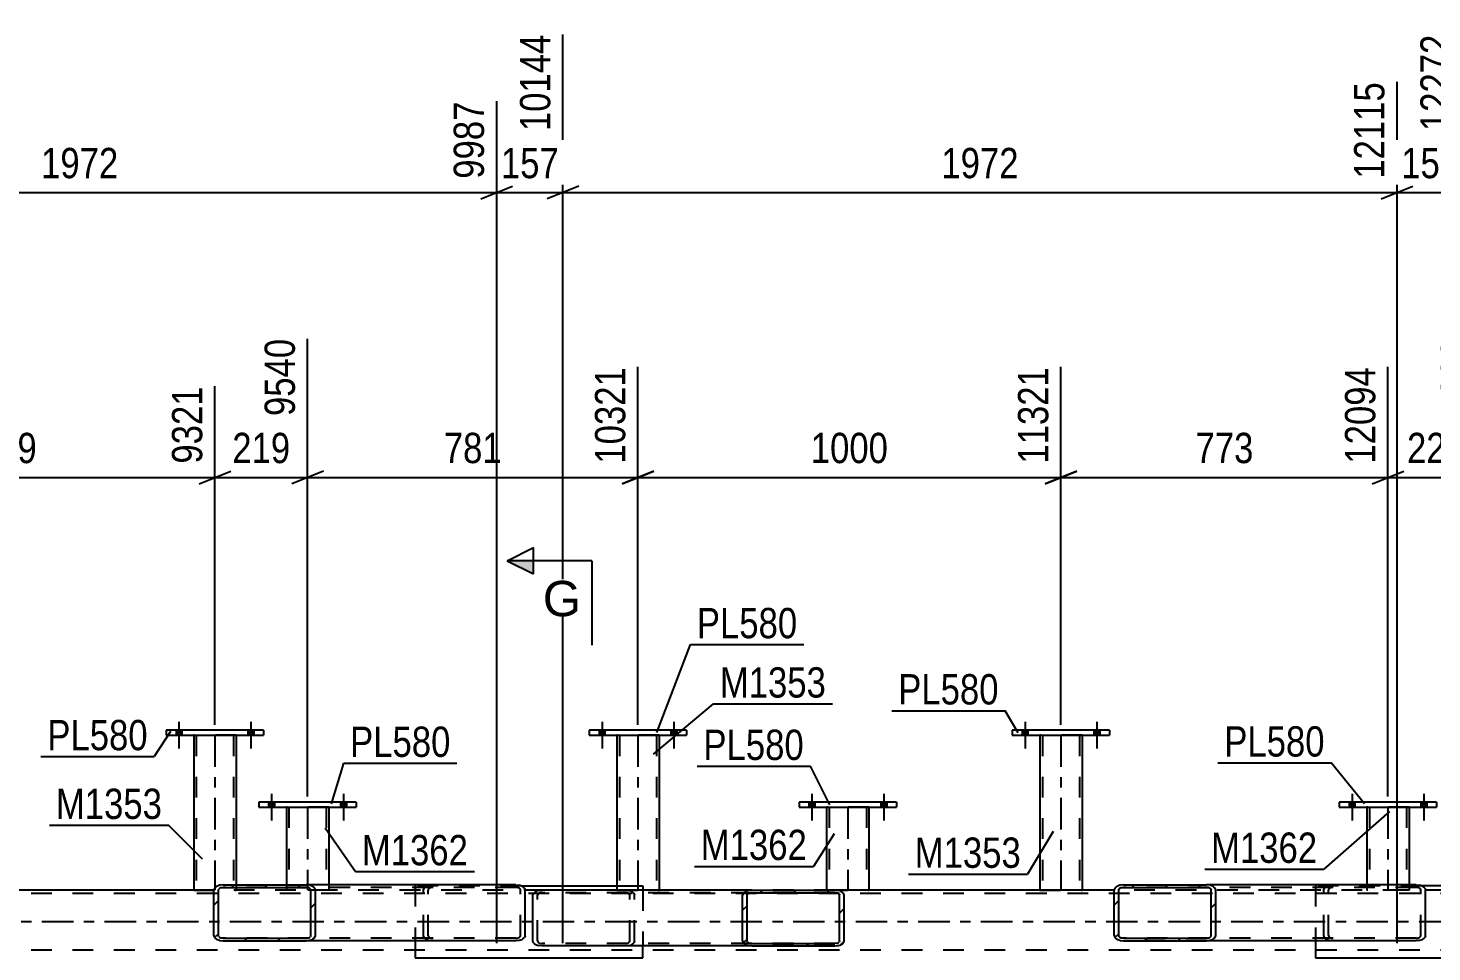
# Model space of a CAD drawing. Header units: millimetres. Extents: x -777 to 412, y -850 to -9.
# Drawn here: x -352.8 to -220.1, y -267 to -179.6 of the extents above; entities that cross this region are included whole.
import ezdxf

# ---------------------------------------------------------------- set-up
doc = ezdxf.new("R2010")
doc.units = ezdxf.units.MM
doc.linetypes.add('DXK_LINE_DOT2', pattern=[3.9198, 1.9599, -1.9599])
doc.linetypes.add('DXK_LINE_DOT3', pattern=[5.9187, 2.979, -0.9799, 0.9799, -0.9799])
doc.styles.add('Arial', font='ARIAL.TTF', dxfattribs={"height": 0.2})
doc.styles.add('Arial Narrow', font='ARIALN.TTF', dxfattribs={"height": 0.2})

# ---------------------------------------------------------------- blocks, each defined once
blk = doc.blocks.new('Part-570390744-11788 - 11758')
at = {"linetype": 'Continuous'}
h = blk.add_hatch(dxfattribs=at)
h.set_pattern_fill('', scale=0.7, style=0, pattern_type=0)
h.set_pattern_definition([(45, (-335.2216, -265.6488), (-1.57154, 1.57154), [])])
h.paths.add_polyline_path([(-335.29, -265.47), (-335.22, -265.65), (-335.03, -265.8), (-334.75, -265.91), (-334.41, -265.95), (-326.55, -265.95), (-326.22, -265.91), (-325.94, -265.8), (-325.75, -265.65), (-325.68, -265.47), (-325.68, -261.15), (-325.75, -260.96), (-325.94, -260.81), (-326.22, -260.7), (-326.55, -260.67), (-334.41, -260.67), (-334.75, -260.7), (-335.03, -260.81), (-335.22, -260.96), (-335.29, -261.15)])
h.paths.add_polyline_path([(-334.82, -261.05), (-334.72, -260.98), (-334.58, -260.92), (-334.41, -260.91), (-326.55, -260.91), (-326.39, -260.92), (-326.24, -260.98), (-326.15, -261.05), (-326.12, -261.15), (-326.12, -265.47), (-326.15, -265.56), (-326.24, -265.63), (-326.39, -265.69), (-326.55, -265.71), (-334.41, -265.71), (-334.58, -265.69), (-334.72, -265.63), (-334.82, -265.56), (-334.85, -265.47), (-334.85, -261.15)])
at = {"color": 2, "linetype": 'Continuous'}
for p, q in [((-335.22, -260.96), (-335.29, -261.15)), ((-335.29, -265.47), (-335.29, -261.15)), ((-334.85, -261.15), (-334.82, -261.05)), ((-334.85, -265.47), (-334.85, -261.15)), ((-334.41, -260.67), (-334.75, -260.7)), ((-334.58, -260.92), (-334.41, -260.91)), ((-334.41, -260.67), (-326.55, -260.67)), ((-334.41, -260.91), (-326.55, -260.91)), ((-306.72, -260.67), (-326.55, -260.67)), ((-326.22, -260.7), (-326.55, -260.67)), ((-326.55, -260.91), (-326.39, -260.92)), ((-326.15, -261.05), (-326.12, -261.15)), ((-326.12, -265.47), (-326.12, -261.15)), ((-325.68, -261.15), (-325.75, -260.96)), ((-325.68, -265.47), (-325.68, -261.15)), ((-306.72, -260.67), (-306.39, -260.7)), ((-305.92, -260.96), (-305.85, -261.15)), ((-305.85, -265.47), (-305.85, -261.15)), ((-335.29, -265.47), (-335.22, -265.65)), ((-334.82, -265.56), (-334.85, -265.47)), ((-326.12, -265.47), (-326.15, -265.56)), ((-325.75, -265.65), (-325.68, -265.47)), ((-305.85, -265.47), (-305.92, -265.65)), ((-334.75, -265.91), (-334.41, -265.95)), ((-334.41, -265.71), (-334.58, -265.69)), ((-334.41, -265.71), (-326.55, -265.71)), ((-334.41, -265.95), (-326.55, -265.95)), ((-326.39, -265.69), (-326.55, -265.71)), ((-326.55, -265.95), (-326.22, -265.91)), ((-306.72, -265.95), (-326.55, -265.95)), ((-306.39, -265.91), (-306.72, -265.95))]:
    blk.add_line(p, q, dxfattribs=at)
at = {"color": 7, "linetype": 'DXK_LINE_DOT2'}
for p, q in [((-334.41, -260.67), (-326.55, -260.67)), ((-306.72, -260.91), (-334.41, -260.91)), ((-315.46, -261.15), (-315.39, -260.96)), ((-315.46, -265.47), (-315.46, -261.15)), ((-314.99, -261.05), (-315.02, -261.15)), ((-315.02, -265.47), (-315.02, -261.15)), ((-314.92, -260.7), (-314.59, -260.67)), ((-314.59, -260.91), (-314.75, -260.92)), ((-306.56, -260.92), (-306.72, -260.91)), ((-306.29, -261.15), (-306.32, -261.05)), ((-306.29, -265.47), (-306.29, -261.15)), ((-315.39, -265.65), (-315.46, -265.47)), ((-315.02, -265.47), (-314.99, -265.56)), ((-306.32, -265.56), (-306.29, -265.47)), ((-306.72, -265.71), (-334.41, -265.71)), ((-334.41, -265.95), (-326.55, -265.95)), ((-314.59, -265.95), (-314.92, -265.91)), ((-314.75, -265.69), (-314.59, -265.71)), ((-306.72, -265.71), (-306.56, -265.69))]:
    blk.add_line(p, q, dxfattribs=at)
at = {"color": 2, "linetype": 'Continuous'}
for centre, radius, start, end in [((-334.61, -261.51), 0.817, 99.5182, 138.0638), ((-334.51, -261.33), 0.409, 99.5182, 138.0638), ((-326.45, -261.33), 0.409, 41.9363, 80.4819), ((-326.35, -261.51), 0.817, 41.9363, 80.4819), ((-306.53, -261.51), 0.817, 41.9363, 80.4819), ((-334.61, -265.1), 0.817, 221.9363, 260.4819), ((-334.51, -265.28), 0.409, 221.9363, 260.4819), ((-326.45, -265.28), 0.409, 279.5182, 318.0638), ((-326.35, -265.1), 0.817, 279.5182, 318.0638), ((-306.53, -265.1), 0.817, 279.5182, 318.0638)]:
    blk.add_arc(centre, radius, start, end, dxfattribs=at)
at = {"color": 7, "linetype": 'DXK_LINE_DOT2'}
for centre, radius, start, end in [((-314.78, -261.51), 0.817, 99.5182, 138.0638), ((-314.69, -261.33), 0.409, 99.5182, 138.0638), ((-306.62, -261.33), 0.409, 41.9363, 80.4819), ((-314.78, -265.1), 0.817, 221.9363, 260.4819), ((-314.69, -265.28), 0.409, 221.9363, 260.4819), ((-306.62, -265.28), 0.409, 279.5182, 318.0638)]:
    blk.add_arc(centre, radius, start, end, dxfattribs=at)
blk = doc.blocks.new('Part-570390744-11790 - 11758')
at = {"linetype": 'Continuous'}
h = blk.add_hatch(dxfattribs=at)
h.set_pattern_fill('', scale=0.7, style=0, pattern_type=0)
h.set_pattern_definition([(45, (-250.0874, -265.6487), (-1.57154, 1.57154), [])])
h.paths.add_polyline_path([(-250.15, -265.46), (-250.09, -265.65), (-249.9, -265.8), (-249.61, -265.91), (-249.28, -265.94), (-241.42, -265.94), (-241.09, -265.91), (-240.8, -265.8), (-240.61, -265.65), (-240.55, -265.46), (-240.55, -261.14), (-240.61, -260.96), (-240.8, -260.81), (-241.09, -260.7), (-241.42, -260.66), (-249.28, -260.66), (-249.61, -260.7), (-249.9, -260.81), (-250.09, -260.96), (-250.15, -261.14)])
h.paths.add_polyline_path([(-249.68, -261.05), (-249.59, -260.98), (-249.45, -260.92), (-249.28, -260.9), (-241.42, -260.9), (-241.25, -260.92), (-241.11, -260.98), (-241.02, -261.05), (-240.98, -261.14), (-240.98, -265.46), (-241.02, -265.56), (-241.11, -265.63), (-241.25, -265.69), (-241.42, -265.7), (-249.28, -265.7), (-249.45, -265.69), (-249.59, -265.63), (-249.68, -265.56), (-249.72, -265.46), (-249.72, -261.14)])
at = {"color": 2, "linetype": 'Continuous'}
for p, q in [((-250.09, -260.96), (-250.15, -261.14)), ((-250.15, -265.46), (-250.15, -261.14)), ((-249.72, -261.14), (-249.68, -261.05)), ((-249.72, -265.46), (-249.72, -261.14)), ((-249.28, -260.66), (-249.61, -260.7)), ((-249.45, -260.92), (-249.28, -260.9)), ((-249.28, -260.66), (-241.42, -260.66)), ((-249.28, -260.9), (-241.42, -260.9)), ((-221.59, -260.66), (-241.42, -260.66)), ((-241.09, -260.7), (-241.42, -260.66)), ((-241.42, -260.9), (-241.25, -260.92)), ((-241.02, -261.05), (-240.98, -261.14)), ((-240.98, -265.46), (-240.98, -261.14)), ((-240.55, -261.14), (-240.61, -260.96)), ((-240.55, -265.46), (-240.55, -261.14)), ((-221.59, -260.66), (-221.26, -260.7)), ((-220.78, -260.96), (-220.72, -261.14)), ((-220.72, -265.46), (-220.72, -261.14)), ((-250.15, -265.46), (-250.09, -265.65)), ((-249.68, -265.56), (-249.72, -265.46)), ((-240.98, -265.46), (-241.02, -265.56)), ((-240.61, -265.65), (-240.55, -265.46)), ((-220.72, -265.46), (-220.78, -265.65)), ((-249.61, -265.91), (-249.28, -265.94)), ((-249.28, -265.7), (-249.45, -265.69)), ((-249.28, -265.7), (-241.42, -265.7)), ((-249.28, -265.94), (-241.42, -265.94)), ((-241.25, -265.69), (-241.42, -265.7)), ((-241.42, -265.94), (-241.09, -265.91)), ((-221.59, -265.94), (-241.42, -265.94)), ((-221.26, -265.91), (-221.59, -265.94))]:
    blk.add_line(p, q, dxfattribs=at)
at = {"color": 7, "linetype": 'DXK_LINE_DOT2'}
for p, q in [((-249.28, -260.66), (-241.42, -260.66)), ((-221.59, -260.9), (-249.28, -260.9)), ((-230.32, -261.14), (-230.26, -260.96)), ((-230.32, -265.46), (-230.32, -261.14)), ((-229.85, -261.05), (-229.89, -261.14)), ((-229.89, -265.46), (-229.89, -261.14)), ((-229.79, -260.7), (-229.45, -260.66)), ((-229.45, -260.9), (-229.62, -260.92)), ((-221.42, -260.92), (-221.59, -260.9)), ((-221.15, -261.14), (-221.19, -261.05)), ((-221.15, -265.46), (-221.15, -261.14)), ((-230.26, -265.65), (-230.32, -265.46)), ((-229.89, -265.46), (-229.85, -265.56)), ((-221.19, -265.56), (-221.15, -265.46)), ((-221.59, -265.7), (-249.28, -265.7)), ((-241.42, -265.94), (-249.28, -265.94)), ((-229.45, -265.94), (-229.79, -265.91)), ((-229.62, -265.69), (-229.45, -265.7)), ((-221.59, -265.7), (-221.42, -265.69))]:
    blk.add_line(p, q, dxfattribs=at)
at = {"color": 2, "linetype": 'Continuous'}
for centre, radius, start, end in [((-249.48, -261.51), 0.817, 99.5182, 138.0638), ((-249.38, -261.33), 0.409, 99.5182, 138.0638), ((-241.32, -261.33), 0.409, 41.9363, 80.4819), ((-241.22, -261.51), 0.817, 41.9363, 80.4819), ((-221.39, -261.51), 0.817, 41.9363, 80.4819), ((-249.48, -265.1), 0.817, 221.9363, 260.4819), ((-249.38, -265.28), 0.409, 221.9363, 260.4819), ((-241.32, -265.28), 0.409, 279.5182, 318.0638), ((-241.22, -265.1), 0.817, 279.5182, 318.0638), ((-221.39, -265.1), 0.817, 279.5182, 318.0638)]:
    blk.add_arc(centre, radius, start, end, dxfattribs=at)
at = {"color": 7, "linetype": 'DXK_LINE_DOT2'}
for centre, radius, start, end in [((-229.65, -261.51), 0.817, 99.5182, 138.0638), ((-229.55, -261.33), 0.409, 99.5182, 138.0638), ((-221.49, -261.33), 0.409, 41.9363, 80.4819), ((-229.65, -265.1), 0.817, 221.9363, 260.4819), ((-229.55, -265.28), 0.409, 221.9363, 260.4819), ((-221.49, -265.28), 0.409, 279.5182, 318.0638)]:
    blk.add_arc(centre, radius, start, end, dxfattribs=at)
blk = doc.blocks.new('Part-570390744-11930 - 11758')
at = {"color": 7, "linetype": 'DXK_LINE_DOT2'}
for p, q in [((-231.12, -260.76), (-231.12, -265.94)), ((-221.09, -260.76), (-231.12, -260.76)), ((-209.58, -261.16), (-209.58, -266.44))]:
    blk.add_line(p, q, dxfattribs=at)
at = {"color": 2, "linetype": 'Continuous'}
for p, q in [((-209.58, -260.76), (-221.09, -260.76)), ((-209.58, -260.76), (-209.58, -261.16)), ((-231.12, -265.94), (-231.12, -267.56)), ((-209.58, -267.56), (-209.58, -266.44)), ((-231.12, -267.56), (-209.58, -267.56))]:
    blk.add_line(p, q, dxfattribs=at)
blk = doc.blocks.new('Part-570390744-12249 - 11758')
at = {"color": 2, "linetype": 'Continuous'}
for p, q in [((-279.94, -252.84), (-279.94, -253.32)), ((-270.74, -252.84), (-279.94, -252.84)), ((-279.94, -253.32), (-270.74, -253.32)), ((-270.74, -252.84), (-270.74, -253.32))]:
    blk.add_line(p, q, dxfattribs=at)
blk = doc.blocks.new('Part-570390744-11920 - 11758')
at = {"color": 7, "linetype": 'DXK_LINE_DOT2'}
for p, q in [((-316.26, -260.76), (-316.26, -265.95)), ((-306.22, -260.76), (-316.26, -260.76)), ((-294.71, -261.16), (-294.71, -266.44))]:
    blk.add_line(p, q, dxfattribs=at)
at = {"color": 2, "linetype": 'Continuous'}
for p, q in [((-306.22, -260.76), (-294.71, -260.76)), ((-294.71, -260.76), (-294.71, -261.16)), ((-316.26, -265.95), (-316.26, -267.56)), ((-294.71, -267.56), (-294.71, -266.44)), ((-316.26, -267.56), (-294.71, -267.56))]:
    blk.add_line(p, q, dxfattribs=at)
blk = doc.blocks.new('Part-570390744-11940 - 11758')
at = {"linetype": 'Continuous'}
h = blk.add_hatch(dxfattribs=at)
h.set_pattern_fill('', scale=0.7, style=0, pattern_type=0)
h.set_pattern_definition([(45, (-285.2253, -266.1467), (-1.57154, 1.57154), [])])
h.paths.add_polyline_path([(-285.29, -265.96), (-285.23, -266.15), (-285.04, -266.3), (-284.75, -266.41), (-284.42, -266.44), (-276.56, -266.44), (-276.22, -266.41), (-275.94, -266.3), (-275.75, -266.15), (-275.68, -265.96), (-275.68, -261.64), (-275.75, -261.46), (-275.94, -261.3), (-276.22, -261.2), (-276.56, -261.16), (-284.42, -261.16), (-284.75, -261.2), (-285.04, -261.3), (-285.23, -261.46), (-285.29, -261.64)])
h.paths.add_polyline_path([(-284.82, -261.55), (-284.73, -261.47), (-284.59, -261.42), (-284.42, -261.4), (-276.56, -261.4), (-276.39, -261.42), (-276.25, -261.47), (-276.15, -261.55), (-276.12, -261.64), (-276.12, -265.96), (-276.15, -266.05), (-276.25, -266.13), (-276.39, -266.18), (-276.56, -266.2), (-284.42, -266.2), (-284.59, -266.18), (-284.73, -266.13), (-284.82, -266.05), (-284.86, -265.96), (-284.86, -261.64)])
at = {"color": 2, "linetype": 'Continuous'}
for p, q in [((-305.12, -261.64), (-305.05, -261.46)), ((-304.58, -261.2), (-304.25, -261.16)), ((-284.42, -261.16), (-304.25, -261.16)), ((-285.23, -261.46), (-285.29, -261.64)), ((-284.42, -261.16), (-284.75, -261.2)), ((-284.59, -261.42), (-284.42, -261.4)), ((-284.42, -261.16), (-276.56, -261.16)), ((-284.42, -261.4), (-276.56, -261.4)), ((-276.22, -261.2), (-276.56, -261.16)), ((-276.56, -261.4), (-276.39, -261.42)), ((-275.68, -261.64), (-275.75, -261.46)), ((-305.12, -265.96), (-305.12, -261.64)), ((-285.29, -265.96), (-285.29, -261.64)), ((-284.86, -261.64), (-284.82, -261.55)), ((-284.86, -265.96), (-284.86, -261.64)), ((-276.15, -261.55), (-276.12, -261.64)), ((-276.12, -265.96), (-276.12, -261.64)), ((-275.68, -265.96), (-275.68, -261.64)), ((-305.05, -266.15), (-305.12, -265.96)), ((-304.25, -266.44), (-304.58, -266.41)), ((-284.42, -266.44), (-304.25, -266.44)), ((-285.29, -265.96), (-285.23, -266.15)), ((-284.82, -266.05), (-284.86, -265.96)), ((-284.75, -266.41), (-284.42, -266.44)), ((-284.42, -266.2), (-284.59, -266.18)), ((-284.42, -266.2), (-276.56, -266.2)), ((-284.42, -266.44), (-276.56, -266.44)), ((-276.39, -266.18), (-276.56, -266.2)), ((-276.56, -266.44), (-276.22, -266.41)), ((-276.12, -265.96), (-276.15, -266.05)), ((-275.75, -266.15), (-275.68, -265.96))]:
    blk.add_line(p, q, dxfattribs=at)
at = {"color": 7, "linetype": 'DXK_LINE_DOT2'}
for p, q in [((-304.25, -261.4), (-304.41, -261.42)), ((-276.56, -261.4), (-304.25, -261.4)), ((-296.39, -261.16), (-296.05, -261.2)), ((-296.22, -261.42), (-296.39, -261.4)), ((-295.58, -261.46), (-295.51, -261.64)), ((-276.56, -261.16), (-284.42, -261.16)), ((-304.65, -261.55), (-304.68, -261.64)), ((-304.68, -265.96), (-304.68, -261.64)), ((-295.95, -261.64), (-295.98, -261.55)), ((-295.95, -265.96), (-295.95, -261.64)), ((-295.51, -265.96), (-295.51, -261.64)), ((-304.68, -265.96), (-304.65, -266.05)), ((-304.41, -266.18), (-304.25, -266.2)), ((-276.56, -266.2), (-304.25, -266.2)), ((-296.39, -266.2), (-296.22, -266.18)), ((-296.05, -266.41), (-296.39, -266.44)), ((-295.98, -266.05), (-295.95, -265.96)), ((-295.51, -265.96), (-295.58, -266.15)), ((-276.56, -266.44), (-284.42, -266.44))]:
    blk.add_line(p, q, dxfattribs=at)
at = {"color": 2, "linetype": 'Continuous'}
for centre, radius, start, end in [((-304.45, -262.01), 0.817, 99.5182, 138.0638), ((-284.62, -262.01), 0.817, 99.5182, 138.0638), ((-284.52, -261.82), 0.409, 99.5182, 138.0638), ((-276.46, -261.82), 0.409, 41.9363, 80.4819), ((-276.36, -262.01), 0.817, 41.9363, 80.4819), ((-304.45, -265.6), 0.817, 221.9363, 260.4819), ((-284.62, -265.6), 0.817, 221.9363, 260.4819), ((-284.52, -265.78), 0.409, 221.9363, 260.4819), ((-276.46, -265.78), 0.409, 279.5182, 318.0638), ((-276.36, -265.6), 0.817, 279.5182, 318.0638)]:
    blk.add_arc(centre, radius, start, end, dxfattribs=at)
at = {"color": 7, "linetype": 'DXK_LINE_DOT2'}
for centre, radius, start, end in [((-304.35, -261.82), 0.409, 99.5182, 138.0638), ((-296.29, -261.82), 0.409, 41.9363, 80.4819), ((-296.19, -262.01), 0.817, 41.9363, 80.4819), ((-304.35, -265.78), 0.409, 221.9363, 260.4819), ((-296.29, -265.78), 0.409, 279.5182, 318.0638), ((-296.19, -265.6), 0.817, 279.5182, 318.0638)]:
    blk.add_arc(centre, radius, start, end, dxfattribs=at)
blk = doc.blocks.new('Bolt-570390744-12453 - 11758')
at = {"linetype": 'Continuous'}
for points in [[(-298.3, -246.04), (-298.86, -246.04), (-298.86, -246.52), (-298.3, -246.52)], [(-298.3, -246.04), (-298.86, -246.04), (-298.86, -246.52), (-298.3, -246.52)], [(-291.5, -246.04), (-292.06, -246.04), (-292.06, -246.52), (-291.5, -246.52)], [(-291.5, -246.04), (-292.06, -246.04), (-292.06, -246.52), (-291.5, -246.52)]]:
    blk.add_hatch(color=1, dxfattribs=at).paths.add_polyline_path(points)
at = {"color": 1, "linetype": 'Continuous'}
for p, q in [((-298.58, -245.24), (-298.58, -247.76)), ((-298.58, -245.24), (-298.58, -247.76)), ((-291.78, -245.24), (-291.78, -247.76)), ((-291.78, -245.24), (-291.78, -247.76)), ((-298.86, -246.04), (-298.86, -246.52)), ((-298.86, -246.04), (-298.86, -246.52)), ((-298.3, -246.04), (-298.3, -246.52)), ((-298.3, -246.04), (-298.3, -246.52)), ((-292.06, -246.04), (-292.06, -246.52)), ((-292.06, -246.04), (-292.06, -246.52)), ((-291.5, -246.04), (-291.5, -246.52)), ((-291.5, -246.04), (-291.5, -246.52))]:
    blk.add_line(p, q, dxfattribs=at)
blk = doc.blocks.new('Part-570390744-12110 - 11758')
at = {"color": 2, "linetype": 'Continuous'}
for p, q in [((-277.34, -253.32), (-277.34, -261.16)), ((-273.34, -253.32), (-273.34, -261.16))]:
    blk.add_line(p, q, dxfattribs=at)
at = {"color": 7, "linetype": 'DXK_LINE_DOT2'}
for p, q in [((-273.34, -253.32), (-277.34, -253.32)), ((-277.1, -253.32), (-277.1, -261.17)), ((-273.58, -253.32), (-273.58, -261.17)), ((-277.34, -261.16), (-277.34, -261.17)), ((-277.34, -261.17), (-273.34, -261.17)), ((-273.34, -261.17), (-273.34, -261.16)), ((-273.34, -261.16), (-273.34, -261.17))]:
    blk.add_line(p, q, dxfattribs=at)
at = {"color": 7, "linetype": 'DXK_LINE_DOT3'}
blk.add_line((-275.34, -253.32), (-275.34, -261.17), dxfattribs=at)
blk = doc.blocks.new('Part-570390744-12105 - 11758')
at = {"color": 2, "linetype": 'Continuous'}
for p, q in [((-299.78, -246.04), (-299.78, -246.52)), ((-290.58, -246.04), (-299.78, -246.04)), ((-299.78, -246.52), (-290.58, -246.52)), ((-290.58, -246.04), (-290.58, -246.52))]:
    blk.add_line(p, q, dxfattribs=at)
blk = doc.blocks.new('Part-570390744-12117 - 11758')
at = {"color": 2, "linetype": 'Continuous'}
for p, q in [((-259.78, -246.04), (-259.78, -246.52)), ((-250.58, -246.04), (-259.78, -246.04)), ((-259.78, -246.52), (-250.58, -246.52)), ((-250.58, -246.04), (-250.58, -246.52))]:
    blk.add_line(p, q, dxfattribs=at)
blk = doc.blocks.new('Part-570390744-12122 - 11758')
at = {"color": 2, "linetype": 'Continuous'}
for p, q in [((-257.18, -246.52), (-257.18, -261.16)), ((-253.18, -246.52), (-253.18, -261.16))]:
    blk.add_line(p, q, dxfattribs=at)
at = {"color": 7, "linetype": 'DXK_LINE_DOT2'}
for p, q in [((-253.18, -246.52), (-257.18, -246.52)), ((-256.94, -246.52), (-256.94, -261.17)), ((-253.42, -246.52), (-253.42, -261.17)), ((-257.18, -261.16), (-257.18, -261.17)), ((-257.18, -261.17), (-253.18, -261.17)), ((-253.18, -261.17), (-253.18, -261.16)), ((-253.18, -261.16), (-253.18, -261.17))]:
    blk.add_line(p, q, dxfattribs=at)
at = {"color": 7, "linetype": 'DXK_LINE_DOT3'}
blk.add_line((-255.18, -246.52), (-255.18, -261.17), dxfattribs=at)
blk = doc.blocks.new('Part-570390744-12135 - 11758')
at = {"color": 2, "linetype": 'Continuous'}
for p, q in [((-339.78, -246.04), (-339.78, -246.52)), ((-330.58, -246.04), (-339.78, -246.04)), ((-339.78, -246.52), (-330.58, -246.52)), ((-330.58, -246.04), (-330.58, -246.52))]:
    blk.add_line(p, q, dxfattribs=at)
blk = doc.blocks.new('Part-570390744-12140 - 11758')
at = {"color": 2, "linetype": 'Continuous'}
for p, q in [((-337.18, -246.52), (-337.18, -261.16)), ((-333.18, -246.52), (-333.18, -260.67))]:
    blk.add_line(p, q, dxfattribs=at)
at = {"color": 7, "linetype": 'DXK_LINE_DOT2'}
for p, q in [((-333.18, -246.52), (-337.18, -246.52)), ((-336.94, -246.52), (-336.94, -261.17)), ((-333.42, -246.52), (-333.42, -261.17)), ((-337.18, -261.16), (-337.18, -261.17)), ((-337.18, -261.17), (-333.18, -261.17)), ((-333.18, -260.67), (-333.18, -261.17))]:
    blk.add_line(p, q, dxfattribs=at)
at = {"color": 7, "linetype": 'DXK_LINE_DOT3'}
blk.add_line((-335.18, -246.52), (-335.18, -261.17), dxfattribs=at)
blk = doc.blocks.new('Part-570390744-12202 - 11758')
at = {"color": 2, "linetype": 'Continuous'}
for p, q in [((-297.18, -246.52), (-297.18, -260.76)), ((-293.18, -246.52), (-293.18, -261.16))]:
    blk.add_line(p, q, dxfattribs=at)
at = {"color": 7, "linetype": 'DXK_LINE_DOT2'}
for p, q in [((-293.18, -246.52), (-297.18, -246.52)), ((-296.94, -246.52), (-296.94, -261.17)), ((-293.42, -246.52), (-293.42, -261.17)), ((-297.18, -260.76), (-297.18, -261.17)), ((-297.18, -261.17), (-293.18, -261.17)), ((-293.18, -261.17), (-293.18, -261.16)), ((-293.18, -261.16), (-293.18, -261.17))]:
    blk.add_line(p, q, dxfattribs=at)
at = {"color": 7, "linetype": 'DXK_LINE_DOT3'}
blk.add_line((-295.18, -246.52), (-295.18, -261.17), dxfattribs=at)
blk = doc.blocks.new('Part-570390744-12239 - 11758')
at = {"color": 2, "linetype": 'Continuous'}
for p, q in [((-331.02, -252.84), (-331.02, -253.32)), ((-321.82, -252.84), (-331.02, -252.84)), ((-331.02, -253.32), (-321.82, -253.32)), ((-321.82, -252.84), (-321.82, -253.32))]:
    blk.add_line(p, q, dxfattribs=at)
blk = doc.blocks.new('Part-570390744-12244 - 11758')
at = {"color": 2, "linetype": 'Continuous'}
for p, q in [((-328.42, -253.32), (-328.42, -260.67)), ((-324.42, -253.32), (-324.42, -260.67))]:
    blk.add_line(p, q, dxfattribs=at)
at = {"color": 7, "linetype": 'DXK_LINE_DOT2'}
for p, q in [((-324.42, -253.32), (-328.42, -253.32)), ((-328.18, -253.32), (-328.18, -261.17)), ((-324.66, -253.32), (-324.66, -261.17)), ((-328.42, -260.67), (-328.42, -261.17)), ((-324.42, -261.17), (-328.42, -261.17)), ((-324.42, -260.67), (-324.42, -261.17))]:
    blk.add_line(p, q, dxfattribs=at)
at = {"color": 7, "linetype": 'DXK_LINE_DOT3'}
blk.add_line((-326.42, -253.32), (-326.42, -261.17), dxfattribs=at)
blk = doc.blocks.new('Part-570390744-12259 - 11758')
at = {"color": 2, "linetype": 'Continuous'}
for p, q in [((-226.26, -253.32), (-226.26, -260.66)), ((-222.26, -253.32), (-222.26, -260.66))]:
    blk.add_line(p, q, dxfattribs=at)
at = {"color": 7, "linetype": 'DXK_LINE_DOT2'}
for p, q in [((-222.26, -253.32), (-226.26, -253.32)), ((-226.02, -253.32), (-226.02, -261.17)), ((-222.5, -253.32), (-222.5, -261.17)), ((-226.26, -260.66), (-226.26, -261.17)), ((-222.26, -261.17), (-226.26, -261.17)), ((-222.26, -260.66), (-222.26, -261.17))]:
    blk.add_line(p, q, dxfattribs=at)
at = {"color": 7, "linetype": 'DXK_LINE_DOT3'}
blk.add_line((-224.26, -253.32), (-224.26, -261.17), dxfattribs=at)
blk = doc.blocks.new('Part-570390744-12264 - 11758')
at = {"color": 2, "linetype": 'Continuous'}
for p, q in [((-228.86, -252.84), (-228.86, -253.32)), ((-219.66, -252.84), (-228.86, -252.84)), ((-228.86, -253.32), (-219.66, -253.32)), ((-219.66, -252.84), (-219.66, -253.32))]:
    blk.add_line(p, q, dxfattribs=at)
blk = doc.blocks.new('Part-570390744-12396 - 11758')
at = {"color": 7, "linetype": 'DXK_LINE_DOT2'}
for p, q in [((-64.46, -261.48), (-708.01, -261.48)), ((-276.56, -261.16), (-335.29, -261.16)), ((-191.42, -261.16), (-250.15, -261.16)), ((-64.46, -266.84), (-708.01, -266.84))]:
    blk.add_line(p, q, dxfattribs=at)
at = {"color": 2, "linetype": 'Continuous'}
for p, q in [((-335.29, -261.16), (-361.69, -261.16)), ((-250.15, -261.16), (-276.56, -261.16))]:
    blk.add_line(p, q, dxfattribs=at)
at = {"color": 7, "linetype": 'DXK_LINE_DOT3'}
blk.add_line((-64.46, -264.16), (-708.01, -264.16), dxfattribs=at)
blk = doc.blocks.new('Bolt-570390744-12428 - 11758')
at = {"linetype": 'Continuous'}
for points in [[(-258.3, -246.04), (-258.86, -246.04), (-258.86, -246.52), (-258.3, -246.52)], [(-258.3, -246.04), (-258.86, -246.04), (-258.86, -246.52), (-258.3, -246.52)], [(-251.5, -246.04), (-252.06, -246.04), (-252.06, -246.52), (-251.5, -246.52)], [(-251.5, -246.04), (-252.06, -246.04), (-252.06, -246.52), (-251.5, -246.52)]]:
    blk.add_hatch(color=1, dxfattribs=at).paths.add_polyline_path(points)
at = {"color": 1, "linetype": 'Continuous'}
for p, q in [((-258.58, -245.24), (-258.58, -247.76)), ((-258.58, -245.24), (-258.58, -247.76)), ((-251.78, -245.24), (-251.78, -247.76)), ((-251.78, -245.24), (-251.78, -247.76)), ((-258.86, -246.04), (-258.86, -246.52)), ((-258.86, -246.04), (-258.86, -246.52)), ((-258.3, -246.04), (-258.3, -246.52)), ((-258.3, -246.04), (-258.3, -246.52)), ((-252.06, -246.04), (-252.06, -246.52)), ((-252.06, -246.04), (-252.06, -246.52)), ((-251.5, -246.04), (-251.5, -246.52)), ((-251.5, -246.04), (-251.5, -246.52))]:
    blk.add_line(p, q, dxfattribs=at)
blk = doc.blocks.new('Bolt-570390744-12441 - 11758')
at = {"linetype": 'Continuous'}
for points in [[(-227.38, -252.84), (-227.94, -252.84), (-227.94, -253.32), (-227.38, -253.32)], [(-227.38, -252.84), (-227.94, -252.84), (-227.94, -253.32), (-227.38, -253.32)], [(-220.58, -252.84), (-221.14, -252.84), (-221.14, -253.32), (-220.58, -253.32)], [(-220.58, -252.84), (-221.14, -252.84), (-221.14, -253.32), (-220.58, -253.32)]]:
    blk.add_hatch(color=1, dxfattribs=at).paths.add_polyline_path(points)
at = {"color": 1, "linetype": 'Continuous'}
for p, q in [((-227.66, -252.04), (-227.66, -254.56)), ((-227.66, -252.04), (-227.66, -254.56)), ((-220.86, -252.04), (-220.86, -254.56)), ((-220.86, -252.04), (-220.86, -254.56)), ((-227.94, -252.84), (-227.94, -253.32)), ((-227.94, -252.84), (-227.94, -253.32)), ((-227.38, -252.84), (-227.38, -253.32)), ((-227.38, -252.84), (-227.38, -253.32)), ((-221.14, -252.84), (-221.14, -253.32)), ((-221.14, -252.84), (-221.14, -253.32)), ((-220.58, -252.84), (-220.58, -253.32)), ((-220.58, -252.84), (-220.58, -253.32))]:
    blk.add_line(p, q, dxfattribs=at)
blk = doc.blocks.new('Bolt-570390744-12446 - 11758')
at = {"linetype": 'Continuous'}
for points in [[(-329.54, -252.84), (-330.1, -252.84), (-330.1, -253.32), (-329.54, -253.32)], [(-329.54, -252.84), (-330.1, -252.84), (-330.1, -253.32), (-329.54, -253.32)], [(-322.74, -252.84), (-323.3, -252.84), (-323.3, -253.32), (-322.74, -253.32)], [(-322.74, -252.84), (-323.3, -252.84), (-323.3, -253.32), (-322.74, -253.32)]]:
    blk.add_hatch(color=1, dxfattribs=at).paths.add_polyline_path(points)
at = {"color": 1, "linetype": 'Continuous'}
for p, q in [((-329.82, -252.04), (-329.82, -254.56)), ((-329.82, -252.04), (-329.82, -254.56)), ((-323.02, -252.04), (-323.02, -254.56)), ((-323.02, -252.04), (-323.02, -254.56)), ((-330.1, -252.84), (-330.1, -253.32)), ((-330.1, -252.84), (-330.1, -253.32)), ((-329.54, -252.84), (-329.54, -253.32)), ((-329.54, -252.84), (-329.54, -253.32)), ((-323.3, -252.84), (-323.3, -253.32)), ((-323.3, -252.84), (-323.3, -253.32)), ((-322.74, -252.84), (-322.74, -253.32)), ((-322.74, -252.84), (-322.74, -253.32))]:
    blk.add_line(p, q, dxfattribs=at)
blk = doc.blocks.new('Bolt-570390744-12447 - 11758')
at = {"linetype": 'Continuous'}
for points in [[(-278.46, -252.84), (-279.02, -252.84), (-279.02, -253.32), (-278.46, -253.32)], [(-278.46, -252.84), (-279.02, -252.84), (-279.02, -253.32), (-278.46, -253.32)], [(-271.66, -252.84), (-272.22, -252.84), (-272.22, -253.32), (-271.66, -253.32)], [(-271.66, -252.84), (-272.22, -252.84), (-272.22, -253.32), (-271.66, -253.32)]]:
    blk.add_hatch(color=1, dxfattribs=at).paths.add_polyline_path(points)
at = {"color": 1, "linetype": 'Continuous'}
for p, q in [((-278.74, -252.04), (-278.74, -254.56)), ((-278.74, -252.04), (-278.74, -254.56)), ((-271.94, -252.04), (-271.94, -254.56)), ((-271.94, -252.04), (-271.94, -254.56)), ((-279.02, -252.84), (-279.02, -253.32)), ((-279.02, -252.84), (-279.02, -253.32)), ((-278.46, -252.84), (-278.46, -253.32)), ((-278.46, -252.84), (-278.46, -253.32)), ((-272.22, -252.84), (-272.22, -253.32)), ((-272.22, -252.84), (-272.22, -253.32)), ((-271.66, -252.84), (-271.66, -253.32)), ((-271.66, -252.84), (-271.66, -253.32))]:
    blk.add_line(p, q, dxfattribs=at)
blk = doc.blocks.new('Bolt-570390744-12451 - 11758')
at = {"linetype": 'Continuous'}
for points in [[(-338.3, -246.04), (-338.86, -246.04), (-338.86, -246.52), (-338.3, -246.52)], [(-338.3, -246.04), (-338.86, -246.04), (-338.86, -246.52), (-338.3, -246.52)], [(-331.5, -246.04), (-332.06, -246.04), (-332.06, -246.52), (-331.5, -246.52)], [(-331.5, -246.04), (-332.06, -246.04), (-332.06, -246.52), (-331.5, -246.52)]]:
    blk.add_hatch(color=1, dxfattribs=at).paths.add_polyline_path(points)
at = {"color": 1, "linetype": 'Continuous'}
for p, q in [((-338.58, -245.24), (-338.58, -247.76)), ((-338.58, -245.24), (-338.58, -247.76)), ((-331.78, -245.24), (-331.78, -247.76)), ((-331.78, -245.24), (-331.78, -247.76)), ((-338.86, -246.04), (-338.86, -246.52)), ((-338.86, -246.04), (-338.86, -246.52)), ((-338.3, -246.04), (-338.3, -246.52)), ((-338.3, -246.04), (-338.3, -246.52)), ((-332.06, -246.04), (-332.06, -246.52)), ((-332.06, -246.04), (-332.06, -246.52)), ((-331.5, -246.04), (-331.5, -246.52)), ((-331.5, -246.04), (-331.5, -246.52))]:
    blk.add_line(p, q, dxfattribs=at)
blk = doc.blocks.new('StraightDimension-570390744-50042 - 11758')
at = {"color": 7, "linetype": 'Continuous'}
for p, q in [((-374.34, -244.8), (-374.34, -200.32)), ((-335.18, -245.52), (-335.18, -213.52)), ((-372.84, -221.53), (-375.84, -222.73)), ((-336.68, -222.73), (-333.68, -221.53)), ((-374.34, -222.13), (-335.18, -222.13))]:
    blk.add_line(p, q, dxfattribs=at)
at = {"color": 0}
blk.add_wipeout([(-351.42, -221.38), (-351.42, -217.18), (-358.1, -217.18), (-358.1, -221.38)], dxfattribs=at)
at = {"color": 3, "style": 'Arial Narrow'}
blk.add_text('979', height=2.863, dxfattribs=at).set_placement((-357.5, -220.78))
at = {"color": 0, "linetype": 'Continuous'}
blk.add_wipeout([(-335.78, -212.92), (-339.98, -212.92), (-339.98, -221.43), (-335.78, -221.43)], dxfattribs=at)
at = {"color": 3, "linetype": 'Continuous', "style": 'Arial Narrow'}
blk.add_text('9321', height=2.863, rotation=90.0002, dxfattribs=at).set_placement((-336.38, -220.83))
blk = doc.blocks.new('StraightDimension-570390744-50037 - 11758')
at = {"color": 7, "linetype": 'Continuous'}
for p, q in [((-215.18, -245.52), (-215.18, -207.19)), ((-224.26, -252.32), (-224.26, -211.69)), ((-225.76, -222.73), (-222.76, -221.53)), ((-213.68, -221.53), (-216.68, -222.73)), ((-224.26, -222.13), (-215.18, -222.13))]:
    blk.add_line(p, q, dxfattribs=at)
at = {"color": 0}
blk.add_wipeout([(-216.38, -221.38), (-216.38, -217.18), (-223.06, -217.18), (-223.06, -221.38)], dxfattribs=at)
at = {"color": 3, "style": 'Arial Narrow'}
blk.add_text('227', height=2.863, dxfattribs=at).set_placement((-222.46, -220.78))
at = {"color": 0, "linetype": 'Continuous'}
blk.add_wipeout([(-215.78, -206.59), (-219.98, -206.59), (-219.98, -216.93), (-215.78, -216.93)], dxfattribs=at)
at = {"color": 3, "linetype": 'Continuous', "style": 'Arial Narrow'}
blk.add_text('12321', height=2.863, rotation=90.0002, dxfattribs=at).set_placement((-216.38, -216.33))
blk = doc.blocks.new('StraightDimension-570390744-51150 - 11758')
at = {"color": 7, "linetype": 'Continuous'}
for p, q in [((-302.27, -266.16), (-302.27, -180.24)), ((-223.4, -266.16), (-223.4, -184.74)), ((-300.77, -194.59), (-303.77, -195.79)), ((-224.9, -195.79), (-221.9, -194.59)), ((-302.27, -195.19), (-223.4, -195.19))]:
    blk.add_line(p, q, dxfattribs=at)
at = {"color": 0}
blk.add_wipeout([(-258.58, -194.44), (-258.58, -190.24), (-267.09, -190.24), (-267.09, -194.44)], dxfattribs=at)
at = {"color": 3, "style": 'Arial Narrow'}
blk.add_text('1972', height=2.863, dxfattribs=at).set_placement((-266.49, -193.84))
at = {"color": 0, "linetype": 'Continuous'}
blk.add_wipeout([(-224, -184.14), (-228.2, -184.14), (-228.2, -194.49), (-224, -194.49)], dxfattribs=at)
at = {"color": 3, "linetype": 'Continuous', "style": 'Arial Narrow'}
blk.add_text('12115', height=2.863, rotation=90.0002, dxfattribs=at).set_placement((-224.6, -193.89))
blk = doc.blocks.new('StraightDimension-570390744-51151 - 11758')
at = {"color": 7, "linetype": 'Continuous'}
for p, q in [((-302.27, -266.16), (-302.27, -180.24)), ((-308.54, -266.16), (-308.54, -186.57)), ((-310.04, -195.79), (-307.04, -194.59)), ((-300.77, -194.59), (-303.77, -195.79)), ((-308.54, -195.19), (-302.27, -195.19))]:
    blk.add_line(p, q, dxfattribs=at)
at = {"color": 0}
blk.add_wipeout([(-302.06, -194.44), (-302.06, -190.24), (-308.74, -190.24), (-308.74, -194.44)], dxfattribs=at)
at = {"color": 3, "style": 'Arial Narrow'}
blk.add_text('157', height=2.863, dxfattribs=at).set_placement((-308.14, -193.84))
at = {"color": 0, "linetype": 'Continuous'}
blk.add_wipeout([(-302.87, -179.64), (-307.07, -179.64), (-307.07, -189.99), (-302.87, -189.99)], dxfattribs=at)
at = {"color": 3, "linetype": 'Continuous', "style": 'Arial Narrow'}
blk.add_text('10144', height=2.863, rotation=90.0002, dxfattribs=at).set_placement((-303.47, -189.39))
blk = doc.blocks.new('StraightDimension-570390744-50038 - 11758')
at = {"color": 7, "linetype": 'Continuous'}
for p, q in [((-255.18, -245.52), (-255.18, -211.69)), ((-224.26, -252.32), (-224.26, -211.69)), ((-253.68, -221.53), (-256.68, -222.73)), ((-225.76, -222.73), (-222.76, -221.53)), ((-255.18, -222.13), (-224.26, -222.13))]:
    blk.add_line(p, q, dxfattribs=at)
at = {"color": 0}
blk.add_wipeout([(-236.38, -221.38), (-236.38, -217.18), (-243.06, -217.18), (-243.06, -221.38)], dxfattribs=at)
at = {"color": 3, "style": 'Arial Narrow'}
blk.add_text('773', height=2.863, dxfattribs=at).set_placement((-242.46, -220.78))
at = {"color": 0, "linetype": 'Continuous'}
blk.add_wipeout([(-224.86, -211.09), (-229.06, -211.09), (-229.06, -221.43), (-224.86, -221.43)], dxfattribs=at)
at = {"color": 3, "linetype": 'Continuous', "style": 'Arial Narrow'}
blk.add_text('12094', height=2.863, rotation=90.0002, dxfattribs=at).set_placement((-225.46, -220.83))
blk = doc.blocks.new('StraightDimension-570390744-50039 - 11758')
at = {"color": 7, "linetype": 'Continuous'}
for p, q in [((-295.18, -245.52), (-295.18, -211.69)), ((-255.18, -245.52), (-255.18, -211.69)), ((-293.68, -221.53), (-296.68, -222.73)), ((-256.68, -222.73), (-253.68, -221.53)), ((-295.18, -222.13), (-255.18, -222.13))]:
    blk.add_line(p, q, dxfattribs=at)
at = {"color": 0}
blk.add_wipeout([(-270.92, -221.38), (-270.92, -217.18), (-279.44, -217.18), (-279.44, -221.38)], dxfattribs=at)
at = {"color": 3, "style": 'Arial Narrow'}
blk.add_text('1000', height=2.863, dxfattribs=at).set_placement((-278.84, -220.78))
at = {"color": 0, "linetype": 'Continuous'}
blk.add_wipeout([(-255.78, -211.09), (-259.98, -211.09), (-259.98, -221.43), (-255.78, -221.43)], dxfattribs=at)
at = {"color": 3, "linetype": 'Continuous', "style": 'Arial Narrow'}
blk.add_text('11321', height=2.863, rotation=90.0002, dxfattribs=at).set_placement((-256.38, -220.83))
blk = doc.blocks.new('StraightDimension-570390744-50040 - 11758')
at = {"color": 7, "linetype": 'Continuous'}
for p, q in [((-326.42, -252.32), (-326.42, -209.02)), ((-295.18, -245.52), (-295.18, -211.69)), ((-324.92, -221.53), (-327.92, -222.73)), ((-296.68, -222.73), (-293.68, -221.53)), ((-326.42, -222.13), (-295.18, -222.13))]:
    blk.add_line(p, q, dxfattribs=at)
at = {"color": 0}
blk.add_wipeout([(-307.46, -221.38), (-307.46, -217.18), (-314.14, -217.18), (-314.14, -221.38)], dxfattribs=at)
at = {"color": 3, "style": 'Arial Narrow'}
blk.add_text('781', height=2.863, dxfattribs=at).set_placement((-313.54, -220.78))
at = {"color": 0, "linetype": 'Continuous'}
blk.add_wipeout([(-295.78, -211.09), (-299.98, -211.09), (-299.98, -221.43), (-295.78, -221.43)], dxfattribs=at)
at = {"color": 3, "linetype": 'Continuous', "style": 'Arial Narrow'}
blk.add_text('10321', height=2.863, rotation=90.0002, dxfattribs=at).set_placement((-296.38, -220.83))
blk = doc.blocks.new('StraightDimension-570390744-50041 - 11758')
at = {"color": 7, "linetype": 'Continuous'}
for p, q in [((-326.42, -252.32), (-326.42, -209.02)), ((-335.18, -245.52), (-335.18, -213.52)), ((-336.68, -222.73), (-333.68, -221.53)), ((-324.92, -221.53), (-327.92, -222.73)), ((-335.18, -222.13), (-326.42, -222.13))]:
    blk.add_line(p, q, dxfattribs=at)
at = {"color": 0}
blk.add_wipeout([(-327.46, -221.38), (-327.46, -217.18), (-334.14, -217.18), (-334.14, -221.38)], dxfattribs=at)
at = {"color": 3, "style": 'Arial Narrow'}
blk.add_text('219', height=2.863, dxfattribs=at).set_placement((-333.54, -220.78))
at = {"color": 0, "linetype": 'Continuous'}
blk.add_wipeout([(-327.02, -208.42), (-331.22, -208.42), (-331.22, -216.93), (-327.02, -216.93)], dxfattribs=at)
at = {"color": 3, "linetype": 'Continuous', "style": 'Arial Narrow'}
blk.add_text('9540', height=2.863, rotation=90.0002, dxfattribs=at).set_placement((-327.62, -216.33))
blk = doc.blocks.new('StraightDimension-570390744-51149 - 11758')
at = {"color": 7, "linetype": 'Continuous'}
for p, q in [((-217.13, -266.16), (-217.13, -180.24)), ((-223.4, -266.16), (-223.4, -184.74)), ((-224.9, -195.79), (-221.9, -194.59)), ((-215.63, -194.59), (-218.63, -195.79)), ((-223.4, -195.19), (-217.13, -195.19))]:
    blk.add_line(p, q, dxfattribs=at)
at = {"color": 0}
blk.add_wipeout([(-216.92, -194.44), (-216.92, -190.24), (-223.61, -190.24), (-223.61, -194.44)], dxfattribs=at)
at = {"color": 3, "style": 'Arial Narrow'}
blk.add_text('157', height=2.863, dxfattribs=at).set_placement((-223.01, -193.84))
at = {"color": 0, "linetype": 'Continuous'}
blk.add_wipeout([(-217.73, -179.64), (-221.93, -179.64), (-221.93, -189.99), (-217.73, -189.99)], dxfattribs=at)
at = {"color": 3, "linetype": 'Continuous', "style": 'Arial Narrow'}
blk.add_text('12272', height=2.863, rotation=90.0002, dxfattribs=at).set_placement((-218.33, -189.39))
blk = doc.blocks.new('StraightDimension-570390744-51152 - 11758')
at = {"color": 7, "linetype": 'Continuous'}
for p, q in [((-387.4, -266.16), (-387.4, -182.07)), ((-308.54, -266.16), (-308.54, -186.57)), ((-385.9, -194.59), (-388.9, -195.79)), ((-310.04, -195.79), (-307.04, -194.59)), ((-387.4, -195.19), (-308.54, -195.19))]:
    blk.add_line(p, q, dxfattribs=at)
at = {"color": 0}
blk.add_wipeout([(-343.71, -194.44), (-343.71, -190.24), (-352.22, -190.24), (-352.22, -194.44)], dxfattribs=at)
at = {"color": 3, "style": 'Arial Narrow'}
blk.add_text('1972', height=2.863, dxfattribs=at).set_placement((-351.62, -193.84))
at = {"color": 0, "linetype": 'Continuous'}
blk.add_wipeout([(-309.14, -185.97), (-313.34, -185.97), (-313.34, -194.49), (-309.14, -194.49)], dxfattribs=at)
at = {"color": 3, "linetype": 'Continuous', "style": 'Arial Narrow'}
blk.add_text('9987', height=2.863, rotation=90.0002, dxfattribs=at).set_placement((-309.74, -193.89))
blk = doc.blocks.new('Mark-570390744-12245 - 11758')
at = {"color": 0}
blk.add_wipeout([(-279.48, -248.85), (-279.48, -245.85), (-288.99, -245.85), (-288.99, -248.85)], dxfattribs=at)
blk.add_wipeout([(-279.48, -248.85), (-279.48, -245.85), (-288.99, -245.85), (-288.99, -248.85)], dxfattribs=at)
at = {"color": 30, "linetype": 'Continuous'}
for p in [(-289.59, -249.45), (-277.04, -253.09)]:
    blk.add_line(p, (-278.88, -249.45), dxfattribs=at)
at = {"color": 3, "style": 'Arial Narrow'}
blk.add_text('PL580', height=2.863, dxfattribs=at).set_placement((-288.99, -248.85))
blk = doc.blocks.new('Mark-570390744-12118 - 11758')
at = {"color": 0}
blk.add_wipeout([(-258.96, -259.05), (-258.96, -256.05), (-269.01, -256.05), (-269.01, -259.05)], dxfattribs=at)
blk.add_wipeout([(-258.96, -259.05), (-258.96, -256.05), (-269.01, -256.05), (-269.01, -259.05)], dxfattribs=at)
at = {"color": 30, "linetype": 'Continuous'}
for p in [(-255.91, -255.61), (-269.61, -259.65)]:
    blk.add_line(p, (-258.36, -259.65), dxfattribs=at)
at = {"color": 3, "style": 'Arial Narrow'}
blk.add_text('M1353', height=2.863, dxfattribs=at).set_placement((-269.01, -259.05))
blk = doc.blocks.new('Mark-570390744-12136 - 11758')
at = {"color": 0}
blk.add_wipeout([(-340.17, -254.43), (-340.17, -251.43), (-350.22, -251.43), (-350.22, -254.43)], dxfattribs=at)
blk.add_wipeout([(-340.17, -254.43), (-340.17, -251.43), (-350.22, -251.43), (-350.22, -254.43)], dxfattribs=at)
at = {"color": 30, "linetype": 'Continuous'}
for p in [(-350.82, -255.03), (-336.37, -258.23)]:
    blk.add_line(p, (-339.57, -255.03), dxfattribs=at)
at = {"color": 3, "style": 'Arial Narrow'}
blk.add_text('M1353', height=2.863, dxfattribs=at).set_placement((-350.22, -254.43))
blk = doc.blocks.new('Mark-570390744-12101 - 11758')
at = {"color": 0}
blk.add_wipeout([(-280.11, -237.34), (-280.11, -234.34), (-289.61, -234.34), (-289.61, -237.34)], dxfattribs=at)
blk.add_wipeout([(-280.11, -237.34), (-280.11, -234.34), (-289.61, -234.34), (-289.61, -237.34)], dxfattribs=at)
at = {"color": 30, "linetype": 'Continuous'}
for p, q in [((-293.41, -246.24), (-290.21, -237.94)), ((-290.21, -237.94), (-279.51, -237.94))]:
    blk.add_line(p, q, dxfattribs=at)
at = {"color": 3, "style": 'Arial Narrow'}
blk.add_text('PL580', height=2.863, dxfattribs=at).set_placement((-289.61, -237.34))
blk = doc.blocks.new('Mark-570390744-12106 - 11758')
at = {"color": 0}
blk.add_wipeout([(-279.18, -258.31), (-279.18, -255.31), (-289.24, -255.31), (-289.24, -258.31)], dxfattribs=at)
blk.add_wipeout([(-279.18, -258.31), (-279.18, -255.31), (-289.24, -255.31), (-289.24, -258.31)], dxfattribs=at)
at = {"color": 30, "linetype": 'Continuous'}
for p in [(-276.64, -255.83), (-289.84, -258.91)]:
    blk.add_line(p, (-278.58, -258.91), dxfattribs=at)
at = {"color": 3, "style": 'Arial Narrow'}
blk.add_text('M1362', height=2.863, dxfattribs=at).set_placement((-289.24, -258.31))
blk = doc.blocks.new('Mark-570390744-12113 - 11758')
at = {"color": 0}
blk.add_wipeout([(-261.07, -243.6), (-261.07, -240.6), (-270.57, -240.6), (-270.57, -243.6)], dxfattribs=at)
blk.add_wipeout([(-261.07, -243.6), (-261.07, -240.6), (-270.57, -240.6), (-270.57, -243.6)], dxfattribs=at)
at = {"color": 30, "linetype": 'Continuous'}
for p in [(-271.17, -244.2), (-259.22, -246.29)]:
    blk.add_line(p, (-260.47, -244.2), dxfattribs=at)
at = {"color": 3, "style": 'Arial Narrow'}
blk.add_text('PL580', height=2.863, dxfattribs=at).set_placement((-270.57, -243.6))
blk = doc.blocks.new('Mark-570390744-12131 - 11758')
at = {"color": 0}
blk.add_wipeout([(-341.53, -247.93), (-341.53, -244.93), (-351.03, -244.93), (-351.03, -247.93)], dxfattribs=at)
blk.add_wipeout([(-341.53, -247.93), (-341.53, -244.93), (-351.03, -244.93), (-351.03, -247.93)], dxfattribs=at)
at = {"color": 30, "linetype": 'Continuous'}
for p in [(-339.37, -246.15), (-351.63, -248.53)]:
    blk.add_line(p, (-340.93, -248.53), dxfattribs=at)
at = {"color": 3, "style": 'Arial Narrow'}
blk.add_text('PL580', height=2.863, dxfattribs=at).set_placement((-351.03, -247.93))
blk = doc.blocks.new('Mark-570390744-12198 - 11758')
at = {"color": 0}
blk.add_wipeout([(-277.38, -242.95), (-277.38, -239.95), (-287.44, -239.95), (-287.44, -242.95)], dxfattribs=at)
blk.add_wipeout([(-277.38, -242.95), (-277.38, -239.95), (-287.44, -239.95), (-287.44, -242.95)], dxfattribs=at)
at = {"color": 30, "linetype": 'Continuous'}
for p, q in [((-293.72, -248.3), (-288.04, -243.55)), ((-288.04, -243.55), (-276.78, -243.55))]:
    blk.add_line(p, q, dxfattribs=at)
at = {"color": 3, "style": 'Arial Narrow'}
blk.add_text('M1353', height=2.863, dxfattribs=at).set_placement((-287.44, -242.95))
blk = doc.blocks.new('Mark-570390744-12235 - 11758')
at = {"color": 0}
blk.add_wipeout([(-312.9, -248.56), (-312.9, -245.56), (-322.4, -245.56), (-322.4, -248.56)], dxfattribs=at)
blk.add_wipeout([(-312.9, -248.56), (-312.9, -245.56), (-322.4, -245.56), (-322.4, -248.56)], dxfattribs=at)
at = {"color": 30, "linetype": 'Continuous'}
for p, q in [((-324.15, -253.01), (-323, -249.16)), ((-323, -249.16), (-312.3, -249.16))]:
    blk.add_line(p, q, dxfattribs=at)
at = {"color": 3, "style": 'Arial Narrow'}
blk.add_text('PL580', height=2.863, dxfattribs=at).set_placement((-322.4, -248.56))
blk = doc.blocks.new('Mark-570390744-12240 - 11758')
at = {"color": 0}
blk.add_wipeout([(-311.24, -258.81), (-311.24, -255.81), (-321.29, -255.81), (-321.29, -258.81)], dxfattribs=at)
blk.add_wipeout([(-311.24, -258.81), (-311.24, -255.81), (-321.29, -255.81), (-321.29, -258.81)], dxfattribs=at)
at = {"color": 30, "linetype": 'Continuous'}
for p, q in [((-324.75, -255.27), (-321.89, -259.41)), ((-321.89, -259.41), (-310.64, -259.41))]:
    blk.add_line(p, q, dxfattribs=at)
at = {"color": 3, "style": 'Arial Narrow'}
blk.add_text('M1362', height=2.863, dxfattribs=at).set_placement((-321.29, -258.81))
blk = doc.blocks.new('Mark-570390744-12255 - 11758')
at = {"color": 0}
blk.add_wipeout([(-230.93, -258.58), (-230.93, -255.58), (-240.99, -255.58), (-240.99, -258.58)], dxfattribs=at)
blk.add_wipeout([(-230.93, -258.58), (-230.93, -255.58), (-240.99, -255.58), (-240.99, -258.58)], dxfattribs=at)
at = {"color": 30, "linetype": 'Continuous'}
for p in [(-224.1, -253.74), (-241.59, -259.18)]:
    blk.add_line(p, (-230.33, -259.18), dxfattribs=at)
at = {"color": 3, "style": 'Arial Narrow'}
blk.add_text('M1362', height=2.863, dxfattribs=at).set_placement((-240.99, -258.58))
blk = doc.blocks.new('Mark-570390744-12260 - 11758')
at = {"color": 0}
blk.add_wipeout([(-230.24, -248.53), (-230.24, -245.53), (-239.74, -245.53), (-239.74, -248.53)], dxfattribs=at)
blk.add_wipeout([(-230.24, -248.53), (-230.24, -245.53), (-239.74, -245.53), (-239.74, -248.53)], dxfattribs=at)
at = {"color": 30, "linetype": 'Continuous'}
for p in [(-240.34, -249.13), (-226.48, -252.99)]:
    blk.add_line(p, (-229.64, -249.13), dxfattribs=at)
at = {"color": 3, "style": 'Arial Narrow'}
blk.add_text('PL580', height=2.863, dxfattribs=at).set_placement((-239.74, -248.53))
blk = doc.blocks.new('SectionMark-570390744-13885 - 11758')
at = {"linetype": 'Continuous'}
for points in [[(-305.05, -230.01), (-305.05, -231.26), (-307.55, -230.01)], [(-305.05, -401.93), (-305.05, -403.18), (-307.55, -403.18)]]:
    blk.add_hatch(color=6, dxfattribs=at).paths.add_polyline_path(points)
at = {"color": 6, "linetype": 'Continuous'}
for p, q in [((-307.55, -230.01), (-305.05, -228.76)), ((-305.05, -231.26), (-305.05, -228.76)), ((-299.55, -230.01), (-307.55, -230.01)), ((-307.55, -230.01), (-305.05, -231.26)), ((-299.55, -230.01), (-299.55, -238.01)), ((-299.55, -403.18), (-299.55, -395.18)), ((-307.55, -403.18), (-305.05, -401.93)), ((-305.05, -401.93), (-305.05, -404.43)), ((-299.55, -403.18), (-307.55, -403.18)), ((-305.05, -404.43), (-307.55, -403.18))]:
    blk.add_line(p, q, dxfattribs=at)
at = {"color": 0, "linetype": 'Continuous'}
for points in [[(-300.55, -235.26), (-300.55, -231.76), (-304.18, -231.76), (-304.18, -235.26)], [(-300.55, -401.43), (-300.55, -397.93), (-304.18, -397.93), (-304.18, -401.43)]]:
    blk.add_wipeout(points, dxfattribs=at)
at = {"color": 3, "linetype": 'Continuous', "style": 'Arial'}
for p in [(-304.18, -235.26), (-304.18, -401.43)]:
    blk.add_text('G', height=3.34, dxfattribs=at).set_placement(p)

msp = doc.modelspace()

# ---------------------------------------------------------------- block references
for name in ['Bolt-570390744-12451 - 11758', 'Bolt-570390744-12453 - 11758', 'Bolt-570390744-12428 - 11758', 'Part-570390744-12135 - 11758', 'Part-570390744-12140 - 11758', 'Part-570390744-12105 - 11758', 'Part-570390744-12202 - 11758', 'Part-570390744-12117 - 11758', 'Part-570390744-12122 - 11758', 'Bolt-570390744-12446 - 11758', 'Bolt-570390744-12447 - 11758', 'Bolt-570390744-12441 - 11758', 'Part-570390744-12239 - 11758', 'Part-570390744-12244 - 11758', 'Part-570390744-12249 - 11758', 'Part-570390744-12110 - 11758', 'Part-570390744-12264 - 11758', 'Part-570390744-12259 - 11758', 'Part-570390744-12396 - 11758', 'Part-570390744-11788 - 11758', 'Part-570390744-11920 - 11758', 'Part-570390744-11940 - 11758', 'Part-570390744-11790 - 11758', 'Part-570390744-11930 - 11758']:
    msp.add_blockref(name, (0, 0))

# ---------------------------------------------------------------- next in the draw order: block references
for name in ['StraightDimension-570390744-50042 - 11758', 'StraightDimension-570390744-50037 - 11758']:
    msp.add_blockref(name, (0, 0))

# ---------------------------------------------------------------- next in the draw order: block references
msp.add_blockref('StraightDimension-570390744-51150 - 11758', (0, 0))

# ---------------------------------------------------------------- next in the draw order: block references
for name in ['StraightDimension-570390744-51151 - 11758', 'StraightDimension-570390744-50038 - 11758', 'Mark-570390744-12106 - 11758', 'Mark-570390744-12118 - 11758']:
    msp.add_blockref(name, (0, 0))

# ---------------------------------------------------------------- next in the draw order: block references
for name in ['StraightDimension-570390744-51149 - 11758', 'StraightDimension-570390744-50039 - 11758', 'Mark-570390744-12260 - 11758']:
    msp.add_blockref(name, (0, 0))

# ---------------------------------------------------------------- next in the draw order: block references
for name in ['StraightDimension-570390744-50040 - 11758', 'Mark-570390744-12113 - 11758', 'Mark-570390744-12245 - 11758', 'Mark-570390744-12255 - 11758']:
    msp.add_blockref(name, (0, 0))

# ---------------------------------------------------------------- next in the draw order: block references
for name in ['StraightDimension-570390744-50041 - 11758', 'Mark-570390744-12101 - 11758']:
    msp.add_blockref(name, (0, 0))

# ---------------------------------------------------------------- next in the draw order: block references
for name in ['StraightDimension-570390744-51152 - 11758', 'Mark-570390744-12198 - 11758']:
    msp.add_blockref(name, (0, 0))

# ---------------------------------------------------------------- next in the draw order: block references
for name in ['SectionMark-570390744-13885 - 11758', 'Mark-570390744-12131 - 11758', 'Mark-570390744-12235 - 11758', 'Mark-570390744-12136 - 11758', 'Mark-570390744-12240 - 11758']:
    msp.add_blockref(name, (0, 0))

doc.saveas('drawing.dxf')
